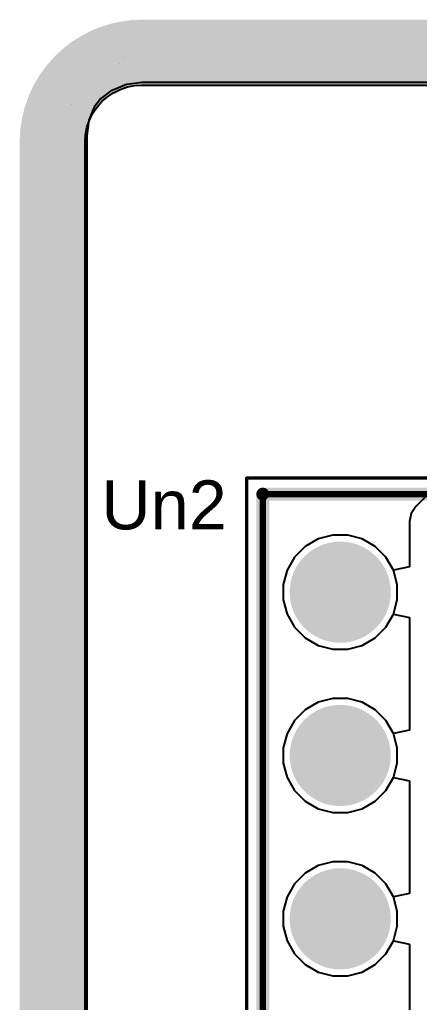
# Model space of a CAD drawing. Header units: inches. Extents: x 2.95 to 6.74, y 1.23 to 4.83.
# Drawn here: x 2.947 to 3.192, y 4.05 to 4.652 of the extents above; entities that cross this region are included whole.
import ezdxf

# ---------------------------------------------------------------- set-up
doc = ezdxf.new("R2010")
doc.units = ezdxf.units.IN
doc.header["$MEASUREMENT"] = 0
for name, color, linetype in [('Bottom Layer', 5, 'Continuous'), ('Bottom Solder', 6, 'Continuous'), ('GND', 76, 'Continuous'), ('Keep-Out Layer', 6, 'Continuous'), ('Mechanical 15', 56, 'Continuous'), ('Mechanical 5', 56, 'Continuous'), ('Mechanical 8', 56, 'Continuous'), ('Multi-Layer', 9, 'Continuous'), ('Pad Holes', 156, 'Continuous'), ('PWR', 16, 'Continuous'), ('Top 3D Body', 56, 'Continuous'), ('Top Layer', 1, 'Continuous'), ('Top Overlay', 2, 'Continuous'), ('Top Solder', 216, 'Continuous')]:
    doc.layers.add(name, color=color, linetype=linetype)
doc.styles.add('Arial', font='', dxfattribs={"height": 0.2})
doc.styles.get('Arial').set_extended_font_data('Arial')

# ---------------------------------------------------------------- blocks, each defined once
blk = doc.blocks.new('SAMTEC_ESQ_126_39_G_D_4')
at = {"layer": 'Bottom Layer'}
h = blk.add_hatch(color=5, dxfattribs=at)
edge = h.paths.add_edge_path()
edge.add_arc((-2.5, 0), 0.02697, 0, 360)
h = blk.add_hatch(color=5, dxfattribs=at)
edge = h.paths.add_edge_path()
edge.add_arc((-2.4, 0), 0.02697, 0, 360)
h = blk.add_hatch(color=5, dxfattribs=at)
edge = h.paths.add_edge_path()
edge.add_arc((-2.3, 0), 0.02697, 0, 360)
at = {"layer": 'Bottom Solder'}
h = blk.add_hatch(color=6, dxfattribs=at)
edge = h.paths.add_edge_path()
edge.add_arc((-2.5, 0), 0.03097, 0, 360)
h = blk.add_hatch(color=6, dxfattribs=at)
edge = h.paths.add_edge_path()
edge.add_arc((-2.4, 0), 0.03097, 0, 360)
h = blk.add_hatch(color=6, dxfattribs=at)
edge = h.paths.add_edge_path()
edge.add_arc((-2.3, 0), 0.03097, 0, 360)
at = {"layer": 'GND'}
h = blk.add_hatch(color=76, dxfattribs=at)
edge = h.paths.add_edge_path()
edge.add_arc((-2.5, 0), 0.03008, 0, 360)
h = blk.add_hatch(color=76, dxfattribs=at)
edge = h.paths.add_edge_path()
edge.add_arc((-2.4, 0), 0.03008, 0, 360)
h = blk.add_hatch(color=76, dxfattribs=at)
edge = h.paths.add_edge_path()
edge.add_arc((-2.3, 0), 0.03008, 0, 360)
at = {"layer": 'Multi-Layer'}
h = blk.add_hatch(color=9, dxfattribs=at)
edge = h.paths.add_edge_path()
edge.add_arc((-2.5, 0), 0.02697, 0, 360)
h = blk.add_hatch(color=9, dxfattribs=at)
edge = h.paths.add_edge_path()
edge.add_arc((-2.4, 0), 0.02697, 0, 360)
h = blk.add_hatch(color=9, dxfattribs=at)
edge = h.paths.add_edge_path()
edge.add_arc((-2.3, 0), 0.02697, 0, 360)
at = {"layer": 'Pad Holes'}
h = blk.add_hatch(color=7, dxfattribs=at)
edge = h.paths.add_edge_path()
edge.add_arc((-2.5, 0), 0.02008, 0, 360)
h = blk.add_hatch(color=7, dxfattribs=at)
edge = h.paths.add_edge_path()
edge.add_arc((-2.4, 0), 0.02008, 0, 360)
h = blk.add_hatch(color=7, dxfattribs=at)
edge = h.paths.add_edge_path()
edge.add_arc((-2.3, 0), 0.02008, 0, 360)
at = {"layer": 'PWR'}
h = blk.add_hatch(color=16, dxfattribs=at)
edge = h.paths.add_edge_path()
edge.add_arc((-2.5, 0), 0.03008, 0, 360)
h = blk.add_hatch(color=16, dxfattribs=at)
edge = h.paths.add_edge_path()
edge.add_arc((-2.4, 0), 0.03008, 0, 360)
h = blk.add_hatch(color=16, dxfattribs=at)
edge = h.paths.add_edge_path()
edge.add_arc((-2.3, 0), 0.03008, 0, 360)
at = {"layer": 'Top Layer'}
h = blk.add_hatch(color=1, dxfattribs=at)
edge = h.paths.add_edge_path()
edge.add_arc((-2.5, 0), 0.02697, 0, 360)
h = blk.add_hatch(color=1, dxfattribs=at)
edge = h.paths.add_edge_path()
edge.add_arc((-2.4, 0), 0.02697, 0, 360)
h = blk.add_hatch(color=1, dxfattribs=at)
edge = h.paths.add_edge_path()
edge.add_arc((-2.3, 0), 0.02697, 0, 360)
at = {"layer": 'Top Solder'}
h = blk.add_hatch(color=216, dxfattribs=at)
edge = h.paths.add_edge_path()
edge.add_arc((-2.5, 0), 0.03097, 0, 360)
h = blk.add_hatch(color=216, dxfattribs=at)
edge = h.paths.add_edge_path()
edge.add_arc((-2.4, 0), 0.03097, 0, 360)
h = blk.add_hatch(color=216, dxfattribs=at)
edge = h.paths.add_edge_path()
edge.add_arc((-2.3, 0), 0.03097, 0, 360)
at = {"layer": 'Mechanical 15'}
for points in [[(-2.56988, -0.05728, 0.00197, 0.00197, 0), (-2.56988, 0.15728, 0.00197, 0.00197, 0)], [(0.06988, -0.05728, 0.00197, 0.00197, 0), (-2.56988, -0.05728, 0.00197, 0.00197, 0)]]:
    blk.add_lwpolyline(points, format="xyseb", dxfattribs=at)
blk.add_lwpolyline([(-2.57037, -0.05728, 0.000984, 0.000984, 1), (-2.56939, -0.05728, 0.000984, 0.000984, 1)], format="xyseb", close=True, dxfattribs=at)
blk.add_lwpolyline([(-2.57037, -0.05728, 0.000984, 0.000984, 1), (-2.56939, -0.05728, 0.000984, 0.000984, 1)], format="xyseb", close=True, dxfattribs=at)
at = {"layer": 'Top 3D Body'}
for points in [[(-2.56004, -0.04744, 0.00394, 0.00394, 0), (-2.56004, 0.14744, 0.00394, 0.00394, 0)], [(-2.56004, -0.04744, 0.00394, 0.00394, 0), (-2.56004, 0.14744, 0.00394, 0.00394, 0)], [(0.06004, -0.04744, 0.00394, 0.00394, 0), (-2.56004, -0.04744, 0.00394, 0.00394, 0)]]:
    blk.add_lwpolyline(points, format="xyseb", dxfattribs=at)
blk.add_lwpolyline([(-2.56102, -0.04744, 0.00197, 0.00197, 1), (-2.55906, -0.04744, 0.00197, 0.00197, 1)], format="xyseb", close=True, dxfattribs=at)
blk.add_lwpolyline([(-2.56102, -0.04744, 0.00197, 0.00197, 1), (-2.55906, -0.04744, 0.00197, 0.00197, 1)], format="xyseb", close=True, dxfattribs=at)
blk.add_lwpolyline([(-2.56102, -0.04744, 0.00197, 0.00197, 1), (-2.55906, -0.04744, 0.00197, 0.00197, 1)], format="xyseb", close=True, dxfattribs=at)
at = {"layer": 'Top Overlay'}
for points in [[(-2.56004, -0.04744, 0.00787, 0.00787, 0), (-2.56004, 0.14744, 0.00787, 0.00787, 0)], [(0.06004, -0.04744, 0.00787, 0.00787, 0), (-2.56004, -0.04744, 0.00787, 0.00787, 0)]]:
    blk.add_lwpolyline(points, format="xyseb", dxfattribs=at)
blk.add_lwpolyline([(-2.56201, -0.04744, 0.00394, 0.00394, 1), (-2.55807, -0.04744, 0.00394, 0.00394, 1)], format="xyseb", close=True, dxfattribs=at)
blk.add_lwpolyline([(-2.56201, -0.04744, 0.00394, 0.00394, 1), (-2.55807, -0.04744, 0.00394, 0.00394, 1)], format="xyseb", close=True, dxfattribs=at)

msp = doc.modelspace()

# ---------------------------------------------------------------- linework, layer by layer
at = {"layer": 'Bottom Layer'}
for p, q in [((3.00364, 4.60897), (3.01252, 4.61265)), ((3.01252, 4.61265), (3.01254, 4.61265)), ((3.01254, 4.61265), (3.02205, 4.61383)), ((3.02205, 4.61383), (3.03205, 4.61383)), ((3.03205, 4.61383), (3.78213, 4.61383)), ((2.99331, 4.59954), (2.99613, 4.6032)), ((2.99613, 4.6032), (3.00364, 4.60897)), ((2.98963, 4.59066), (2.99331, 4.59954)), ((2.98845, 4.58113), (2.98963, 4.59064)), ((2.98963, 4.59064), (2.98963, 4.59066)), ((2.98845, 3.51144), (2.98845, 4.58113)), ((2.98845, 4.58113), (2.98845, 4.58113)), ((2.98845, 4.58113), (2.98845, 4.58113)), ((3.12986, 4.33414), (3.12188, 4.32954)), ((3.13875, 4.33652), (3.12986, 4.33414)), ((3.14796, 4.33652), (3.13875, 4.33652)), ((3.15685, 4.33414), (3.14796, 4.33652)), ((3.16482, 4.32954), (3.15685, 4.33414)), ((3.12188, 4.32954), (3.11537, 4.32303)), ((3.17133, 4.32303), (3.16482, 4.32954)), ((3.11537, 4.32303), (3.11077, 4.31505)), ((3.17594, 4.31505), (3.17133, 4.32303)), ((3.11077, 4.31505), (3.10838, 4.30616)), ((3.17832, 4.30616), (3.17594, 4.31505)), ((3.10838, 4.30616), (3.10838, 4.29695)), ((3.17832, 4.29695), (3.17832, 4.30616)), ((3.10838, 4.29695), (3.11077, 4.28806)), ((3.17594, 4.28806), (3.17832, 4.29695)), ((3.11077, 4.28806), (3.11537, 4.28008)), ((3.17133, 4.28008), (3.17594, 4.28806)), ((3.11537, 4.28008), (3.12188, 4.27357)), ((3.16482, 4.27357), (3.17133, 4.28008)), ((3.12188, 4.27357), (3.12986, 4.26897)), ((3.15685, 4.26897), (3.16482, 4.27357)), ((3.12986, 4.26897), (3.13875, 4.26659)), ((3.13875, 4.26659), (3.14796, 4.26659)), ((3.14796, 4.26659), (3.15685, 4.26897)), ((3.13875, 4.23652), (3.12986, 4.23414)), ((3.14796, 4.23652), (3.13875, 4.23652)), ((3.15685, 4.23414), (3.14796, 4.23652)), ((3.12986, 4.23414), (3.12188, 4.22954)), ((3.16482, 4.22954), (3.15685, 4.23414)), ((3.12188, 4.22954), (3.11537, 4.22303)), ((3.17133, 4.22303), (3.16482, 4.22954)), ((3.11537, 4.22303), (3.11077, 4.21505)), ((3.17594, 4.21505), (3.17133, 4.22303)), ((3.11077, 4.21505), (3.10838, 4.20616)), ((3.17832, 4.20616), (3.17594, 4.21505)), ((3.10838, 4.20616), (3.10838, 4.19695)), ((3.17832, 4.19695), (3.17832, 4.20616)), ((3.10838, 4.19695), (3.11077, 4.18806)), ((3.17594, 4.18806), (3.17832, 4.19695)), ((3.11077, 4.18806), (3.11537, 4.18008)), ((3.17133, 4.18008), (3.17594, 4.18806)), ((3.11537, 4.18008), (3.12188, 4.17357)), ((3.16482, 4.17357), (3.17133, 4.18008)), ((3.12188, 4.17357), (3.12986, 4.16897)), ((3.15685, 4.16897), (3.16482, 4.17357)), ((3.12986, 4.16897), (3.13875, 4.16659)), ((3.13875, 4.16659), (3.14796, 4.16659)), ((3.14796, 4.16659), (3.15685, 4.16897)), ((3.12986, 4.13414), (3.12188, 4.12954)), ((3.13875, 4.13652), (3.12986, 4.13414)), ((3.14796, 4.13652), (3.13875, 4.13652)), ((3.15685, 4.13414), (3.14796, 4.13652)), ((3.16482, 4.12954), (3.15685, 4.13414)), ((3.12188, 4.12954), (3.11537, 4.12303)), ((3.17133, 4.12303), (3.16482, 4.12954)), ((3.11537, 4.12303), (3.11077, 4.11505)), ((3.17594, 4.11505), (3.17133, 4.12303)), ((3.11077, 4.11505), (3.10838, 4.10616)), ((3.17832, 4.10616), (3.17594, 4.11505)), ((3.10838, 4.10616), (3.10838, 4.09695)), ((3.17832, 4.09695), (3.17832, 4.10616)), ((3.10838, 4.09695), (3.11077, 4.08806)), ((3.17594, 4.08806), (3.17832, 4.09695)), ((3.11077, 4.08806), (3.11537, 4.08008)), ((3.17133, 4.08008), (3.17594, 4.08806)), ((3.11537, 4.08008), (3.12188, 4.07357)), ((3.16482, 4.07357), (3.17133, 4.08008)), ((3.12188, 4.07357), (3.12986, 4.06897)), ((3.15685, 4.06897), (3.16482, 4.07357)), ((3.12986, 4.06897), (3.13875, 4.06659)), ((3.14796, 4.06659), (3.15685, 4.06897)), ((3.13875, 4.06659), (3.14796, 4.06659))]:
    msp.add_line(p, q, dxfattribs=at)
at = {"layer": 'GND'}
for p, q in [((3.00455, 4.60739), (3.00866, 4.60941)), ((3.00866, 4.60941), (3.01299, 4.61088)), ((3.01299, 4.61088), (3.01748, 4.61178)), ((3.01748, 4.61178), (3.02161, 4.61205)), ((3.02161, 4.61205), (3.02205, 4.612)), ((3.02205, 4.612), (3.02205, 4.612)), ((3.02205, 4.612), (3.02205, 4.612)), ((3.02205, 4.612), (3.02205, 4.612)), ((3.02205, 4.612), (3.79199, 4.612)), ((2.99763, 4.60212), (3.00075, 4.60485)), ((3.00075, 4.60485), (3.00455, 4.60739)), ((2.99174, 4.59458), (2.99429, 4.59839)), ((2.99429, 4.59839), (2.99702, 4.6015)), ((2.99702, 4.6015), (2.99736, 4.60178)), ((2.99736, 4.60178), (2.99763, 4.60212)), ((2.99736, 4.60178), (2.99736, 4.60178)), ((2.99736, 4.60178), (2.99736, 4.60178)), ((2.98972, 4.59048), (2.99174, 4.59458)), ((2.98736, 4.58165), (2.98825, 4.58614)), ((2.98825, 4.58614), (2.98972, 4.59048)), ((2.98709, 4.57752), (2.98736, 4.58165)), ((2.98713, 4.57709), (2.98709, 4.57752)), ((2.98713, 3.5074), (2.98713, 4.57709))]:
    msp.add_line(p, q, dxfattribs=at)
for points in [[(2.98315, 4.61599, 0.04, 0.04, -0.198915), (3.02205, 4.6321, 0.04, 0.04, 0)], [(3.02205, 4.6321, 0.04, 0.04, 0), (3.79199, 4.6321, 0.04, 0.04, 0)], [(3.02205, 4.6321, 0.04, 0.04, 0), (3.79199, 4.6321, 0.04, 0.04, 0)], [(3.02205, 4.6321, 0.04, 0.04, 0), (3.79213, 4.6321, 0.04, 0.04, 0)], [(2.96703, 4.57709, 0.04, 0.04, -0.198912), (2.98315, 4.61599, 0.04, 0.04, 0)], [(2.96703, 4.57709, 0.04, 0.04, 0), (2.96703, 3.5074, 0.04, 0.04, 0)]]:
    msp.add_lwpolyline(points, format="xyseb", dxfattribs=at)
for points in [[(3.01205, 4.6321, 0.02, 0.02, 1), (3.03205, 4.6321, 0.02, 0.02, 1)], [(3.01205, 4.6321, 0.02, 0.02, 1), (3.03205, 4.6321, 0.02, 0.02, 1)], [(3.01205, 4.6321, 0.02, 0.02, 1), (3.03205, 4.6321, 0.02, 0.02, 1)], [(3.01205, 4.6321, 0.02, 0.02, 1), (3.03205, 4.6321, 0.02, 0.02, 1)], [(2.97315, 4.61599, 0.02, 0.02, 1), (2.99315, 4.61599, 0.02, 0.02, 1)], [(2.97315, 4.61599, 0.02, 0.02, 1), (2.99315, 4.61599, 0.02, 0.02, 1)], [(2.95703, 4.57709, 0.02, 0.02, 1), (2.97703, 4.57709, 0.02, 0.02, 1)], [(2.95703, 4.57709, 0.02, 0.02, 1), (2.97703, 4.57709, 0.02, 0.02, 1)]]:
    msp.add_lwpolyline(points, format="xyseb", close=True, dxfattribs=at)
at = {"layer": 'Keep-Out Layer'}
for points in [[(2.97519, 4.58113, 0.01, 0.01, -0.414217), (3.02519, 4.63113, 0.01, 0.01, 0)], [(3.02519, 4.63113, 0.01, 0.01, 0), (3.79527, 4.63113, 0.01, 0.01, 0)], [(2.97205, 4.57709, 0.01, 0.01, -0.414217), (3.02205, 4.62709, 0.01, 0.01, 0)], [(2.97519, 4.58113, 0.0000012, 0.0000012, -0.414217), (3.02519, 4.63113, 0.0000012, 0.0000012, 0)], [(3.02205, 4.62709, 0.01, 0.01, 0), (3.79213, 4.62709, 0.01, 0.01, 0)], [(3.02519, 4.63113, 0.0000012, 0.0000012, 0), (3.79527, 4.63113, 0.0000012, 0.0000012, 0)], [(2.97205, 4.57709, 0.0000012, 0.0000012, -0.414217), (3.02205, 4.62709, 0.0000012, 0.0000012, 0)], [(3.02205, 4.62709, 0.0000012, 0.0000012, 0), (3.79213, 4.62709, 0.0000012, 0.0000012, 0)], [(2.97519, 4.58113, 0.01, 0.01, 0), (2.97519, 3.51144, 0.01, 0.01, 0)], [(2.97205, 4.57709, 0.01, 0.01, 0), (2.97205, 3.5074, 0.01, 0.01, 0)], [(2.97519, 4.58113, 0.0000012, 0.0000012, 0), (2.97519, 3.51144, 0.0000012, 0.0000012, 0)], [(2.97205, 4.57709, 0.0000012, 0.0000012, 0), (2.97205, 3.5074, 0.0000012, 0.0000012, 0)]]:
    msp.add_lwpolyline(points, format="xyseb", dxfattribs=at)
for points in [[(3.02269, 4.63113, 0.005, 0.005, 1), (3.02769, 4.63113, 0.005, 0.005, 1)], [(3.02269, 4.63113, 0.005, 0.005, 1), (3.02769, 4.63113, 0.005, 0.005, 1)], [(3.01955, 4.62709, 0.005, 0.005, 1), (3.02455, 4.62709, 0.005, 0.005, 1)], [(3.01955, 4.62709, 0.005, 0.005, 1), (3.02455, 4.62709, 0.005, 0.005, 1)], [(3.02519, 4.63113, 0.0000006, 0.0000006, 1), (3.02519, 4.63113, 0.0000006, 0.0000006, 1)], [(3.02519, 4.63113, 0.0000006, 0.0000006, 1), (3.02519, 4.63113, 0.0000006, 0.0000006, 1)], [(3.02205, 4.62709, 0.0000006, 0.0000006, 1), (3.02205, 4.62709, 0.0000006, 0.0000006, 1)], [(3.02205, 4.62709, 0.0000006, 0.0000006, 1), (3.02205, 4.62709, 0.0000006, 0.0000006, 1)], [(2.97269, 4.58113, 0.005, 0.005, 1), (2.97769, 4.58113, 0.005, 0.005, 1)], [(2.97269, 4.58113, 0.005, 0.005, 1), (2.97769, 4.58113, 0.005, 0.005, 1)], [(2.96955, 4.57709, 0.005, 0.005, 1), (2.97455, 4.57709, 0.005, 0.005, 1)], [(2.96955, 4.57709, 0.005, 0.005, 1), (2.97455, 4.57709, 0.005, 0.005, 1)], [(2.97519, 4.58113, 0.0000006, 0.0000006, 1), (2.97519, 4.58113, 0.0000006, 0.0000006, 1)], [(2.97519, 4.58113, 0.0000006, 0.0000006, 1), (2.97519, 4.58113, 0.0000006, 0.0000006, 1)], [(2.97205, 4.57709, 0.0000006, 0.0000006, 1), (2.97205, 4.57709, 0.0000006, 0.0000006, 1)], [(2.97205, 4.57709, 0.0000006, 0.0000006, 1), (2.97205, 4.57709, 0.0000006, 0.0000006, 1)]]:
    msp.add_lwpolyline(points, format="xyseb", close=True, dxfattribs=at)
at = {"layer": 'Mechanical 5'}
for points in [[(2.98315, 4.61599, 0.015, 0.015, -0.198915), (3.02205, 4.6321, 0.015, 0.015, 0)], [(3.02205, 4.6321, 0.015, 0.015, 0), (3.79213, 4.6321, 0.015, 0.015, 0)], [(2.96703, 4.57709, 0.015, 0.015, -0.198912), (2.98315, 4.61599, 0.015, 0.015, 0)], [(2.96703, 4.57709, 0.015, 0.015, 0), (2.96703, 3.5074, 0.015, 0.015, 0)]]:
    msp.add_lwpolyline(points, format="xyseb", dxfattribs=at)
for points in [[(3.0183, 4.6321, 0.0075, 0.0075, 1), (3.0258, 4.6321, 0.0075, 0.0075, 1)], [(3.0183, 4.6321, 0.0075, 0.0075, 1), (3.0258, 4.6321, 0.0075, 0.0075, 1)], [(2.9794, 4.61599, 0.0075, 0.0075, 1), (2.9869, 4.61599, 0.0075, 0.0075, 1)], [(2.9794, 4.61599, 0.0075, 0.0075, 1), (2.9869, 4.61599, 0.0075, 0.0075, 1)], [(2.96328, 4.57709, 0.0075, 0.0075, 1), (2.97078, 4.57709, 0.0075, 0.0075, 1)], [(2.96328, 4.57709, 0.0075, 0.0075, 1), (2.97078, 4.57709, 0.0075, 0.0075, 1)]]:
    msp.add_lwpolyline(points, format="xyseb", close=True, dxfattribs=at)
at = {"layer": 'Mechanical 8'}
for points in [[(2.97519, 4.58113, 0.01, 0.01, -0.414214), (3.02519, 4.63113, 0.01, 0.01, 0)], [(3.02519, 4.63113, 0.01, 0.01, 0), (3.79527, 4.63113, 0.01, 0.01, 0)], [(2.97205, 4.57709, 0.01, 0.01, -0.414214), (3.02205, 4.62709, 0.01, 0.01, 0)], [(3.02205, 4.62709, 0.01, 0.01, 0), (3.79213, 4.62709, 0.01, 0.01, 0)], [(2.97519, 4.58113, 0.01, 0.01, 0), (2.97519, 3.51144, 0.01, 0.01, 0)], [(2.97205, 4.57709, 0.01, 0.01, 0), (2.97205, 3.5074, 0.01, 0.01, 0)]]:
    msp.add_lwpolyline(points, format="xyseb", dxfattribs=at)
for points in [[(3.02269, 4.63113, 0.005, 0.005, 1), (3.02769, 4.63113, 0.005, 0.005, 1)], [(3.02269, 4.63113, 0.005, 0.005, 1), (3.02769, 4.63113, 0.005, 0.005, 1)], [(3.01955, 4.62709, 0.005, 0.005, 1), (3.02455, 4.62709, 0.005, 0.005, 1)], [(3.01955, 4.62709, 0.005, 0.005, 1), (3.02455, 4.62709, 0.005, 0.005, 1)], [(2.97269, 4.58113, 0.005, 0.005, 1), (2.97769, 4.58113, 0.005, 0.005, 1)], [(2.97269, 4.58113, 0.005, 0.005, 1), (2.97769, 4.58113, 0.005, 0.005, 1)], [(2.96955, 4.57709, 0.005, 0.005, 1), (2.97455, 4.57709, 0.005, 0.005, 1)], [(2.96955, 4.57709, 0.005, 0.005, 1), (2.97455, 4.57709, 0.005, 0.005, 1)]]:
    msp.add_lwpolyline(points, format="xyseb", close=True, dxfattribs=at)
at = {"layer": 'PWR'}
for p, q in [((3.00455, 4.60739), (3.00866, 4.60941)), ((3.00866, 4.60941), (3.01299, 4.61088)), ((3.01299, 4.61088), (3.01748, 4.61178)), ((3.01748, 4.61178), (3.02161, 4.61205)), ((3.02161, 4.61205), (3.02205, 4.612)), ((3.02205, 4.612), (3.02205, 4.612)), ((3.02205, 4.612), (3.02205, 4.612)), ((3.02205, 4.612), (3.02205, 4.612)), ((3.02205, 4.612), (3.79199, 4.612)), ((2.99763, 4.60212), (3.00075, 4.60485)), ((3.00075, 4.60485), (3.00455, 4.60739)), ((2.99174, 4.59458), (2.99429, 4.59839)), ((2.99429, 4.59839), (2.99702, 4.6015)), ((2.99702, 4.6015), (2.99736, 4.60178)), ((2.99736, 4.60178), (2.99763, 4.60212)), ((2.99736, 4.60178), (2.99736, 4.60178)), ((2.99736, 4.60178), (2.99736, 4.60178)), ((2.98972, 4.59048), (2.99174, 4.59458)), ((2.98736, 4.58165), (2.98825, 4.58614)), ((2.98825, 4.58614), (2.98972, 4.59048)), ((2.98709, 4.57752), (2.98736, 4.58165)), ((2.98713, 4.57709), (2.98709, 4.57752)), ((2.98713, 3.5074), (2.98713, 4.57709))]:
    msp.add_line(p, q, dxfattribs=at)
for points in [[(2.98315, 4.61599, 0.04, 0.04, -0.198915), (3.02205, 4.6321, 0.04, 0.04, 0)], [(3.02205, 4.6321, 0.04, 0.04, 0), (3.79199, 4.6321, 0.04, 0.04, 0)], [(3.02205, 4.6321, 0.04, 0.04, 0), (3.79199, 4.6321, 0.04, 0.04, 0)], [(3.02205, 4.6321, 0.04, 0.04, 0), (3.79213, 4.6321, 0.04, 0.04, 0)], [(2.96703, 4.57709, 0.04, 0.04, -0.198912), (2.98315, 4.61599, 0.04, 0.04, 0)], [(2.96703, 4.57709, 0.04, 0.04, 0), (2.96703, 3.5074, 0.04, 0.04, 0)]]:
    msp.add_lwpolyline(points, format="xyseb", dxfattribs=at)
for points in [[(3.01205, 4.6321, 0.02, 0.02, 1), (3.03205, 4.6321, 0.02, 0.02, 1)], [(3.01205, 4.6321, 0.02, 0.02, 1), (3.03205, 4.6321, 0.02, 0.02, 1)], [(3.01205, 4.6321, 0.02, 0.02, 1), (3.03205, 4.6321, 0.02, 0.02, 1)], [(3.01205, 4.6321, 0.02, 0.02, 1), (3.03205, 4.6321, 0.02, 0.02, 1)], [(2.97315, 4.61599, 0.02, 0.02, 1), (2.99315, 4.61599, 0.02, 0.02, 1)], [(2.97315, 4.61599, 0.02, 0.02, 1), (2.99315, 4.61599, 0.02, 0.02, 1)], [(2.95703, 4.57709, 0.02, 0.02, 1), (2.97703, 4.57709, 0.02, 0.02, 1)], [(2.95703, 4.57709, 0.02, 0.02, 1), (2.97703, 4.57709, 0.02, 0.02, 1)]]:
    msp.add_lwpolyline(points, format="xyseb", close=True, dxfattribs=at)
at = {"layer": 'Top Layer'}
for p, q in [((3.00364, 4.60897), (3.01252, 4.61265)), ((3.01252, 4.61265), (3.01254, 4.61265)), ((3.01254, 4.61265), (3.02205, 4.61383)), ((3.02205, 4.61383), (3.03205, 4.61383)), ((3.03205, 4.61383), (3.78213, 4.61383)), ((2.99331, 4.59954), (2.99613, 4.6032)), ((2.99613, 4.6032), (3.00364, 4.60897)), ((2.98963, 4.59066), (2.99331, 4.59954)), ((2.98845, 4.58113), (2.98963, 4.59064)), ((2.98963, 4.59064), (2.98963, 4.59066)), ((2.98845, 3.51144), (2.98845, 4.58113)), ((2.98845, 4.58113), (2.98845, 4.58113)), ((2.98845, 4.58113), (2.98845, 4.58113)), ((3.3979, 4.56237), (3.18963, 4.3541)), ((3.18963, 4.3541), (3.18675, 4.3498)), ((3.18675, 4.3498), (3.18575, 4.34473)), ((3.18575, 4.34473), (3.18575, 4.31709)), ((3.12986, 4.33414), (3.12188, 4.32954)), ((3.13875, 4.33652), (3.12986, 4.33414)), ((3.14796, 4.33652), (3.13875, 4.33652)), ((3.15685, 4.33414), (3.14796, 4.33652)), ((3.16482, 4.32954), (3.15685, 4.33414)), ((3.12188, 4.32954), (3.11537, 4.32303)), ((3.17133, 4.32303), (3.16482, 4.32954)), ((3.11537, 4.32303), (3.11077, 4.31505)), ((3.17594, 4.31505), (3.17133, 4.32303)), ((3.11077, 4.31505), (3.10838, 4.30616)), ((3.18575, 4.31709), (3.17594, 4.31505)), ((3.10838, 4.30616), (3.10838, 4.29695)), ((3.10838, 4.29695), (3.11077, 4.28806)), ((3.11077, 4.28806), (3.11537, 4.28008)), ((3.17133, 4.28008), (3.17594, 4.28806)), ((3.17594, 4.28806), (3.18575, 4.28602)), ((3.18575, 4.28602), (3.18575, 4.21709)), ((3.11537, 4.28008), (3.12188, 4.27357)), ((3.16482, 4.27357), (3.17133, 4.28008)), ((3.12188, 4.27357), (3.12986, 4.26897)), ((3.15685, 4.26897), (3.16482, 4.27357)), ((3.12986, 4.26897), (3.13875, 4.26659)), ((3.13875, 4.26659), (3.14796, 4.26659)), ((3.14796, 4.26659), (3.15685, 4.26897)), ((3.13875, 4.23652), (3.12986, 4.23414)), ((3.14796, 4.23652), (3.13875, 4.23652)), ((3.15685, 4.23414), (3.14796, 4.23652)), ((3.12986, 4.23414), (3.12188, 4.22954)), ((3.16482, 4.22954), (3.15685, 4.23414)), ((3.12188, 4.22954), (3.11537, 4.22303)), ((3.17133, 4.22303), (3.16482, 4.22954)), ((3.11537, 4.22303), (3.11077, 4.21505)), ((3.17594, 4.21505), (3.17133, 4.22303)), ((3.11077, 4.21505), (3.10838, 4.20616)), ((3.18575, 4.21709), (3.17594, 4.21505)), ((3.10838, 4.20616), (3.10838, 4.19695)), ((3.10838, 4.19695), (3.11077, 4.18806)), ((3.11077, 4.18806), (3.11537, 4.18008)), ((3.17133, 4.18008), (3.17594, 4.18806)), ((3.17594, 4.18806), (3.18575, 4.18602)), ((3.18575, 4.18602), (3.18575, 4.11709)), ((3.11537, 4.18008), (3.12188, 4.17357)), ((3.16482, 4.17357), (3.17133, 4.18008)), ((3.12188, 4.17357), (3.12986, 4.16897)), ((3.15685, 4.16897), (3.16482, 4.17357)), ((3.12986, 4.16897), (3.13875, 4.16659)), ((3.13875, 4.16659), (3.14796, 4.16659)), ((3.14796, 4.16659), (3.15685, 4.16897)), ((3.12986, 4.13414), (3.12188, 4.12954)), ((3.13875, 4.13652), (3.12986, 4.13414)), ((3.14796, 4.13652), (3.13875, 4.13652)), ((3.15685, 4.13414), (3.14796, 4.13652)), ((3.16482, 4.12954), (3.15685, 4.13414)), ((3.12188, 4.12954), (3.11537, 4.12303)), ((3.17133, 4.12303), (3.16482, 4.12954)), ((3.11537, 4.12303), (3.11077, 4.11505)), ((3.17594, 4.11505), (3.17133, 4.12303)), ((3.18575, 4.11709), (3.17594, 4.11505)), ((3.11077, 4.11505), (3.10838, 4.10616)), ((3.10838, 4.10616), (3.10838, 4.09695)), ((3.10838, 4.09695), (3.11077, 4.08806)), ((3.11077, 4.08806), (3.11537, 4.08008)), ((3.17133, 4.08008), (3.17594, 4.08806)), ((3.17594, 4.08806), (3.18575, 4.08602)), ((3.18575, 4.08602), (3.18575, 4.01709)), ((3.11537, 4.08008), (3.12188, 4.07357)), ((3.16482, 4.07357), (3.17133, 4.08008)), ((3.12188, 4.07357), (3.12986, 4.06897)), ((3.15685, 4.06897), (3.16482, 4.07357)), ((3.12986, 4.06897), (3.13875, 4.06659)), ((3.14796, 4.06659), (3.15685, 4.06897)), ((3.13875, 4.06659), (3.14796, 4.06659))]:
    msp.add_line(p, q, dxfattribs=at)

# ---------------------------------------------------------------- block references
at = {"rotation": 270}
msp.add_blockref('SAMTEC_ESQ_126_39_G_D_4', (3.14335, 1.80155), dxfattribs=at)

# ---------------------------------------------------------------- texts
at = {"layer": 'Top Overlay', "style": 'Arial'}
msp.add_text('Un2', height=0.03, dxfattribs=at).set_placement((2.99701, 4.34))

doc.saveas('drawing.dxf')
